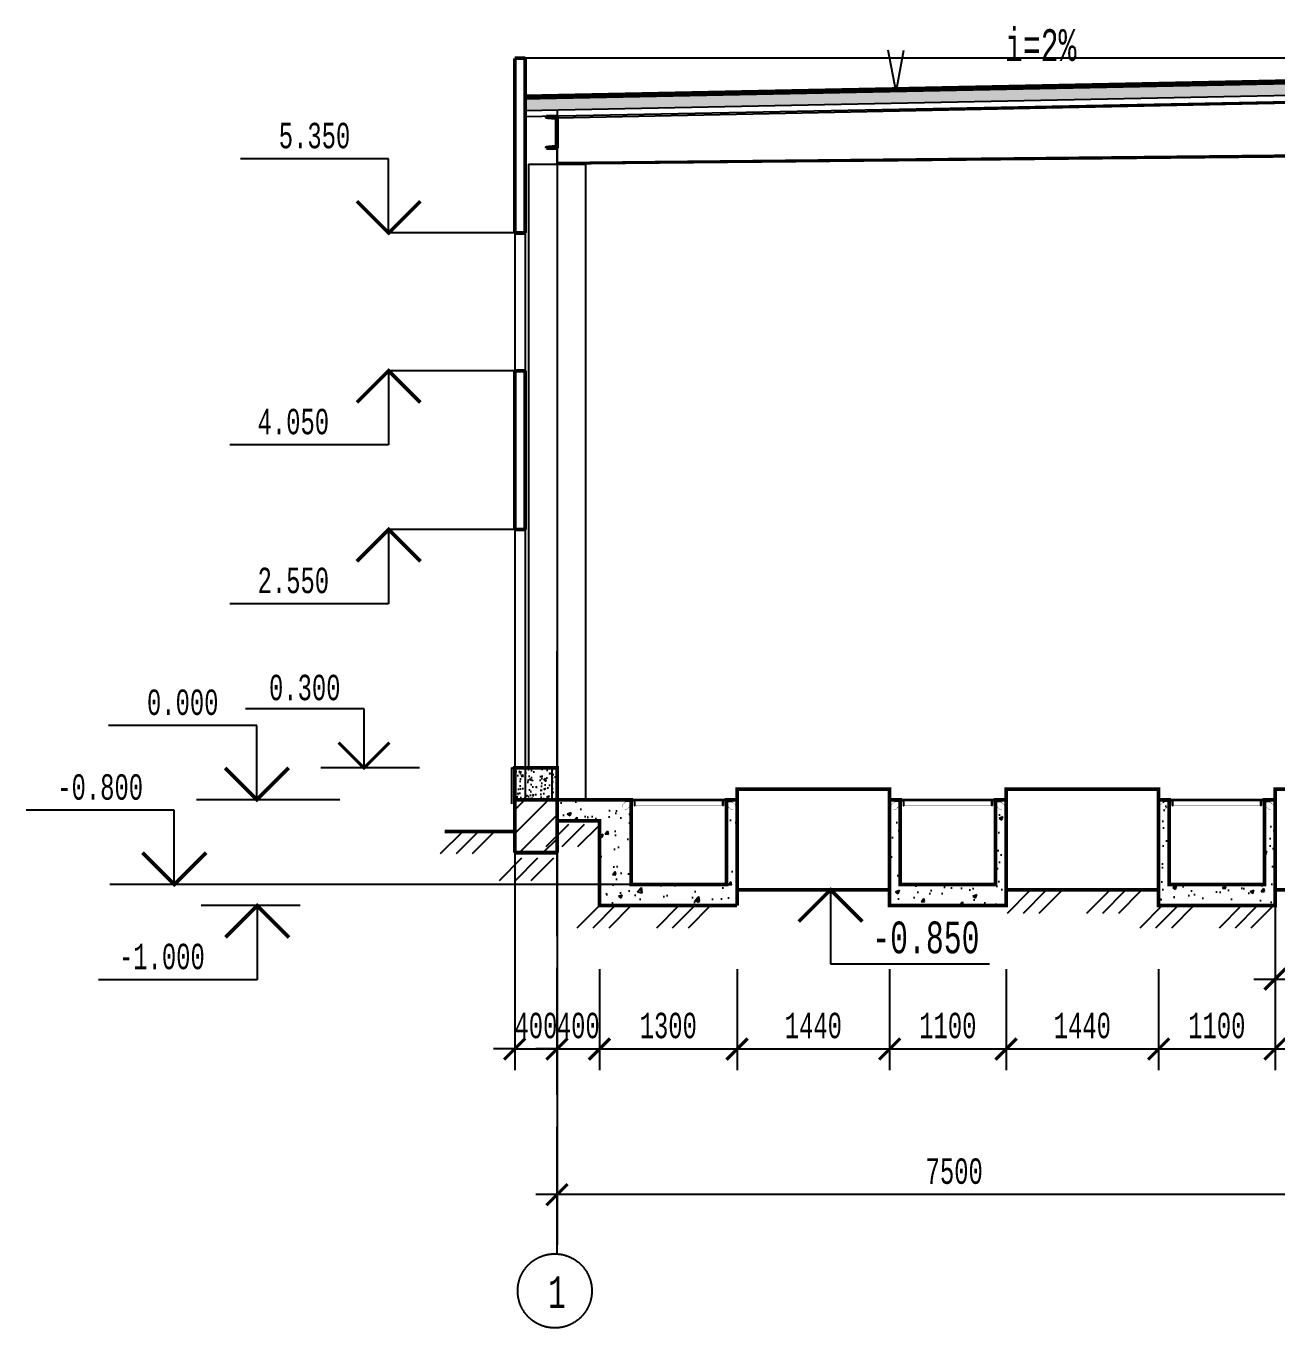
# Model space of a CAD drawing. Extents: x 419008 to 585152, y 366207 to 472224.
# Drawn here: x 561314 to 573127, y 434409 to 446700 of the extents above; entities that cross this region are included whole.
import ezdxf
from ezdxf.enums import TextEntityAlignment as Align

# ---------------------------------------------------------------- set-up
doc = ezdxf.new("R2010")
doc.units = 0
doc.header["$LTSCALE"] = 50
doc.header["$PDSIZE"] = -5
for name, pattern in [('ACAD_ISO04W100', [30, 24, -3, 0, -3]), ('CACHE', [0.375, 0.25, -0.125]), ('CONTINOUS', [16, 16, -1e-13])]:
    doc.linetypes.add(name, pattern=pattern)
doc.layers.get('0').update_dxf_attribs({"linetype": 'CONTINUOUS'})
doc.layers.get('Defpoints').update_dxf_attribs({"linetype": 'CONTINUOUS'})
for name, color, linetype in [('AXIS', 40, 'CONTINUOUS'), ('hatch', 251, 'CONTINUOUS'), ('WALL', 5, 'CONTINUOUS')]:
    doc.layers.add(name, color=color, linetype=linetype)
doc.styles.add('ST_1', font='monotxt.shx', dxfattribs={"width": 0.65, "height": 300})
doc.styles.add('ST_2', font='monotxt.shx', dxfattribs={"width": 0.65, "height": 240})
doc.styles.get("Standard").update_dxf_attribs({"font": 'monotxt.shx', "width": 0.65, "height": 300})
doc.dimstyles.get("Standard").update_dxf_attribs({"dimtxt": 300, "dimasz": 300, "dimexe": 2, "dimexo": 2, "dimgap": 0.09, "dimtad": 1, "dimdec": 0, "dimzin": 0, "dimdsep": 46, "dimtxsty": 'Standard', "dimcen": 0.09, "dimadec": 0, "dimazin": 0, "dimtfac": 1, "dimtdec": 0, "dimtofl": 0, "dimtmove": 0, "dimatfit": 3, "dimfxl": 1, "dimtolj": 1, "dimtzin": 0, "dimarcsym": 0})

# ---------------------------------------------------------------- blocks, each defined once
blk = doc.blocks.new('_ARCHTICK')
at = {"color": 0, "linetype": 'ByBlock', "const_width": 0.15}
blk.add_lwpolyline([(-0.5, -0.5), (0.5, 0.5)], dxfattribs=at)
blk = doc.blocks.new('*D72')
at = {"layer": 'AXIS', "color": 174, "linetype": 'Continuous', "lineweight": -2, "transparency": 16777216}
for p, q in [((566329, 435668), (566329, 435868)), ((573829, 435668), (573829, 435868)), ((574029, 435668), (566129, 435668))]:
    blk.add_line(p, q, dxfattribs=at)
at = {"layer": 'Defpoints', "color": 0, "linetype": 'Continuous', "transparency": 16777216}
for p in [(566329, 435668), (566329, 435668), (573829, 435668)]:
    blk.add_point(p, dxfattribs=at)
at = {"layer": 'AXIS', "color": 174, "linetype": 'Continuous', "lineweight": -2, "transparency": 16777216, "xscale": 200, "yscale": 200, "zscale": 200, "rotation": 180}
blk.add_blockref('_ARCHTICK', (566329, 435668), dxfattribs=at)
at = {"layer": 'AXIS', "color": 174, "linetype": 'Continuous', "lineweight": -2, "transparency": 16777216, "xscale": 200, "yscale": 200, "zscale": 200}
blk.add_blockref('_ARCHTICK', (573829, 435668), dxfattribs=at)
at = {"layer": 'AXIS', "color": 174, "linetype": 'Continuous', "transparency": 16777216, "insert": (570079, 435888), "char_height": 240, "attachment_point": 5, "style": 'ST_2'}
blk.add_mtext('\\A1;7500', dxfattribs=at)
blk = doc.blocks.new('o_3')
at = {"linetype": 'Continuous'}
for p, q in [((0, 0), (0, -7)), ((0, -7), (15, -7))]:
    blk.add_line(p, q, dxfattribs=at)
at = {"color": 7, "linetype": 'Continuous', "const_width": 0.35}
blk.add_lwpolyline([(-3, -3), (0, 0), (3, -3)], dxfattribs=at)
blk = doc.blocks.new('o_1')
at = {"linetype": 'Continuous'}
for p, q in [((0, 7), (14, 7)), ((0, 0), (0, 7))]:
    blk.add_line(p, q, dxfattribs=at)
at = {"color": 7, "linetype": 'Continuous', "const_width": 0.35}
blk.add_lwpolyline([(-3, 3), (0, 0), (3, 3)], dxfattribs=at)
blk = doc.blocks.new('A$C7C8A6784')
blk.add_hatch(color=244).paths.add_polyline_path([(-5, -10), (-5, -48, 0.414214), (-4, -50), (0, -50), (0, 0), (-50, 0), (-50, -4, 0.414214), (-48, -5), (-10, -5, -0.414214)])
at = {"color": 244}
blk.add_lwpolyline([(0, 0), (-50, 0), (-50, -4, 0.414214), (-48, -5), (-10, -5, -0.414214), (-5, -10), (-5, -48, 0.414214), (-4, -50), (0, -50)], format="xyb", close=True, dxfattribs=at)
at = {"color": 244, "const_width": 3}
blk.add_lwpolyline([(-84, -62), (-84, -46, -0.198912), (-81, -39), (-51, -10, -0.198912), (-44, -7), (-17, -7, -0.414214), (-7, -17), (-7, -44, -0.198912), (-10, -51), (-39, -81, -0.198912), (-46, -84), (-62, -84)], format="xyb", dxfattribs=at)
blk = doc.blocks.new('A$C4F106F65')
at = {"ltscale": 350}
for color, points in [(200, [(0, -4), (-950, -4), (-950, 0), (0, 0)]), (204, [(-895, -13.5), (-895, -52.5, 0.4142136), (-893.5, -54), (-890, -54), (-890, -4), (-940, -4), (-940, -7.5, 0.4142136), (-938.5, -9), (-899.5, -9, -0.4142136)]), (204, [(-50.5, -9), (-11.5, -9, 0.4142136), (-10, -7.5), (-10, -4), (-60, -4), (-60, -54), (-56.5, -54, 0.4142136), (-55, -52.5), (-55, -13.5, -0.4142136)])]:
    blk.add_hatch(color=color, dxfattribs=at).paths.add_polyline_path(points)
at = {"color": 200, "ltscale": 350}
blk.add_lwpolyline([(0, -4), (-950, -4), (-950, 0), (0, 0)], close=True, dxfattribs=at)
at = {"color": 204, "ltscale": 350}
for points in [[(-890, -4), (-940, -4), (-940, -7.5, 0.4142136), (-938.5, -9), (-899.5, -9, -0.4142136), (-895, -13.5), (-895, -52.5, 0.4142136), (-893.5, -54), (-890, -54)], [(-60, -4), (-10, -4), (-10, -7.5, -0.4142136), (-11.5, -9), (-50.5, -9, 0.4142136), (-55, -13.5), (-55, -52.5, -0.4142136), (-56.5, -54), (-60, -54)]]:
    blk.add_lwpolyline(points, format="xyb", close=True, dxfattribs=at)
at = {"color": 204, "linetype": 'CACHE', "ltscale": 350, "const_width": 2}
blk.add_lwpolyline([(-890, -9), (-60, -9)], dxfattribs=at)
at = {"color": 204, "ltscale": 350, "const_width": 2}
blk.add_lwpolyline([(-890, -54), (-60, -54)], dxfattribs=at)
blk = doc.blocks.new('*D96')
at = {"color": 174, "linetype": 'CONTINOUS', "lineweight": -2, "transparency": 16777216}
for p, q in [((565929, 439046), (565929, 436843)), ((566329, 439046), (566329, 436843)), ((565929, 437043), (565729, 437043)), ((565929, 437043), (566329, 437043)), ((566329, 437043), (566529, 437043))]:
    blk.add_line(p, q, dxfattribs=at)
at = {"layer": 'Defpoints', "color": 0, "linetype": 'CONTINOUS', "transparency": 16777216}
for p in [(565929, 439046), (566329, 439046), (566329, 437043)]:
    blk.add_point(p, dxfattribs=at)
at = {"color": 174, "linetype": 'CONTINOUS', "lineweight": -2, "transparency": 16777216, "xscale": 200, "yscale": 200, "zscale": 200}
blk.add_blockref('_ARCHTICK', (565929, 437043), dxfattribs=at)
at = {"color": 174, "linetype": 'CONTINOUS', "lineweight": -2, "transparency": 16777216, "xscale": 200, "yscale": 200, "zscale": 200, "rotation": 180}
blk.add_blockref('_ARCHTICK', (566329, 437043), dxfattribs=at)
at = {"color": 174, "linetype": 'CONTINOUS', "transparency": 16777216, "insert": (566129, 437263), "char_height": 240, "attachment_point": 5, "style": 'ST_2'}
blk.add_mtext('\\A1;400', dxfattribs=at)
blk = doc.blocks.new('*D97')
at = {"color": 174, "linetype": 'CONTINOUS', "lineweight": -2, "transparency": 16777216}
for p, q in [((566329, 439046), (566329, 436843)), ((566729, 437796), (566729, 436843)), ((566329, 437043), (566129, 437043)), ((566329, 437043), (566729, 437043)), ((566729, 437043), (566929, 437043))]:
    blk.add_line(p, q, dxfattribs=at)
at = {"layer": 'Defpoints', "color": 0, "linetype": 'CONTINOUS', "transparency": 16777216}
for p in [(566329, 439046), (566729, 437796), (566729, 437043)]:
    blk.add_point(p, dxfattribs=at)
at = {"color": 174, "linetype": 'CONTINOUS', "lineweight": -2, "transparency": 16777216, "xscale": 200, "yscale": 200, "zscale": 200}
blk.add_blockref('_ARCHTICK', (566329, 437043), dxfattribs=at)
at = {"color": 174, "linetype": 'CONTINOUS', "lineweight": -2, "transparency": 16777216, "xscale": 200, "yscale": 200, "zscale": 200, "rotation": 180}
blk.add_blockref('_ARCHTICK', (566729, 437043), dxfattribs=at)
at = {"color": 174, "linetype": 'CONTINOUS', "transparency": 16777216, "insert": (566529, 437263), "char_height": 240, "attachment_point": 5, "style": 'ST_2'}
blk.add_mtext('\\A1;400', dxfattribs=at)
blk = doc.blocks.new('*D98')
at = {"color": 174, "linetype": 'CONTINOUS', "lineweight": -2, "transparency": 16777216}
for p, q in [((566729, 437796), (566729, 436843)), ((568029, 437796), (568029, 436843)), ((566529, 437043), (568229, 437043))]:
    blk.add_line(p, q, dxfattribs=at)
at = {"layer": 'Defpoints', "color": 0, "linetype": 'CONTINOUS', "transparency": 16777216}
for p in [(566729, 437796), (568029, 437796), (568029, 437043)]:
    blk.add_point(p, dxfattribs=at)
at = {"color": 174, "linetype": 'CONTINOUS', "lineweight": -2, "transparency": 16777216, "xscale": 200, "yscale": 200, "zscale": 200, "rotation": 180}
blk.add_blockref('_ARCHTICK', (566729, 437043), dxfattribs=at)
at = {"color": 174, "linetype": 'CONTINOUS', "lineweight": -2, "transparency": 16777216, "xscale": 200, "yscale": 200, "zscale": 200}
blk.add_blockref('_ARCHTICK', (568029, 437043), dxfattribs=at)
at = {"color": 174, "linetype": 'CONTINOUS', "transparency": 16777216, "insert": (567379, 437263), "char_height": 240, "attachment_point": 5, "style": 'ST_2'}
blk.add_mtext('\\A1;1300', dxfattribs=at)
blk = doc.blocks.new('*D99')
at = {"color": 174, "linetype": 'CONTINOUS', "lineweight": -2, "transparency": 16777216}
for p, q in [((568029, 437796), (568029, 436843)), ((569469, 437796), (569469, 436843)), ((567829, 437043), (569669, 437043))]:
    blk.add_line(p, q, dxfattribs=at)
at = {"layer": 'Defpoints', "color": 0, "linetype": 'CONTINOUS', "transparency": 16777216}
for p in [(568029, 437796), (569469, 437796), (569469, 437043)]:
    blk.add_point(p, dxfattribs=at)
at = {"color": 174, "linetype": 'CONTINOUS', "lineweight": -2, "transparency": 16777216, "xscale": 200, "yscale": 200, "zscale": 200, "rotation": 180}
blk.add_blockref('_ARCHTICK', (568029, 437043), dxfattribs=at)
at = {"color": 174, "linetype": 'CONTINOUS', "lineweight": -2, "transparency": 16777216, "xscale": 200, "yscale": 200, "zscale": 200}
blk.add_blockref('_ARCHTICK', (569469, 437043), dxfattribs=at)
at = {"color": 174, "linetype": 'CONTINOUS', "transparency": 16777216, "insert": (568749, 437263), "char_height": 240, "attachment_point": 5, "style": 'ST_2'}
blk.add_mtext('\\A1;1440', dxfattribs=at)
blk = doc.blocks.new('*D100')
at = {"color": 174, "linetype": 'CONTINOUS', "lineweight": -2, "transparency": 16777216}
for p, q in [((569469, 437796), (569469, 436843)), ((570569, 437796), (570569, 436843)), ((569269, 437043), (570769, 437043))]:
    blk.add_line(p, q, dxfattribs=at)
at = {"layer": 'Defpoints', "color": 0, "linetype": 'CONTINOUS', "transparency": 16777216}
for p in [(569469, 437796), (570569, 437796), (570569, 437043)]:
    blk.add_point(p, dxfattribs=at)
at = {"color": 174, "linetype": 'CONTINOUS', "lineweight": -2, "transparency": 16777216, "xscale": 200, "yscale": 200, "zscale": 200, "rotation": 180}
blk.add_blockref('_ARCHTICK', (569469, 437043), dxfattribs=at)
at = {"color": 174, "linetype": 'CONTINOUS', "lineweight": -2, "transparency": 16777216, "xscale": 200, "yscale": 200, "zscale": 200}
blk.add_blockref('_ARCHTICK', (570569, 437043), dxfattribs=at)
at = {"color": 174, "linetype": 'CONTINOUS', "transparency": 16777216, "insert": (570019, 437263), "char_height": 240, "attachment_point": 5, "style": 'ST_2'}
blk.add_mtext('\\A1;1100', dxfattribs=at)
blk = doc.blocks.new('*D101')
at = {"color": 174, "linetype": 'CONTINOUS', "lineweight": -2, "transparency": 16777216}
for p, q in [((570569, 437796), (570569, 436843)), ((572009, 437796), (572009, 436843)), ((570369, 437043), (572209, 437043))]:
    blk.add_line(p, q, dxfattribs=at)
at = {"layer": 'Defpoints', "color": 0, "linetype": 'CONTINOUS', "transparency": 16777216}
for p in [(570569, 437796), (572009, 437796), (572009, 437043)]:
    blk.add_point(p, dxfattribs=at)
at = {"color": 174, "linetype": 'CONTINOUS', "lineweight": -2, "transparency": 16777216, "xscale": 200, "yscale": 200, "zscale": 200, "rotation": 180}
blk.add_blockref('_ARCHTICK', (570569, 437043), dxfattribs=at)
at = {"color": 174, "linetype": 'CONTINOUS', "lineweight": -2, "transparency": 16777216, "xscale": 200, "yscale": 200, "zscale": 200}
blk.add_blockref('_ARCHTICK', (572009, 437043), dxfattribs=at)
at = {"color": 174, "linetype": 'CONTINOUS', "transparency": 16777216, "insert": (571289, 437263), "char_height": 240, "attachment_point": 5, "style": 'ST_2'}
blk.add_mtext('\\A1;1440', dxfattribs=at)
blk = doc.blocks.new('*D102')
at = {"color": 174, "linetype": 'CONTINOUS', "lineweight": -2, "transparency": 16777216}
for p, q in [((572009, 437796), (572009, 436843)), ((573109, 437796), (573109, 436843)), ((571809, 437043), (573309, 437043))]:
    blk.add_line(p, q, dxfattribs=at)
at = {"layer": 'Defpoints', "color": 0, "linetype": 'CONTINOUS', "transparency": 16777216}
for p in [(572009, 437796), (573109, 437796), (573109, 437043)]:
    blk.add_point(p, dxfattribs=at)
at = {"color": 174, "linetype": 'CONTINOUS', "lineweight": -2, "transparency": 16777216, "xscale": 200, "yscale": 200, "zscale": 200, "rotation": 180}
blk.add_blockref('_ARCHTICK', (572009, 437043), dxfattribs=at)
at = {"color": 174, "linetype": 'CONTINOUS', "lineweight": -2, "transparency": 16777216, "xscale": 200, "yscale": 200, "zscale": 200}
blk.add_blockref('_ARCHTICK', (573109, 437043), dxfattribs=at)
at = {"color": 174, "linetype": 'CONTINOUS', "transparency": 16777216, "insert": (572559, 437263), "char_height": 240, "attachment_point": 5, "style": 'ST_2'}
blk.add_mtext('\\A1;1100', dxfattribs=at)
blk = doc.blocks.new('*D103')
at = {"color": 174, "linetype": 'CONTINOUS', "lineweight": -2, "transparency": 16777216}
for p, q in [((573109, 437796), (573109, 436843)), ((574549, 437796), (574549, 436843)), ((572909, 437043), (574749, 437043))]:
    blk.add_line(p, q, dxfattribs=at)
at = {"layer": 'Defpoints', "color": 0, "linetype": 'CONTINOUS', "transparency": 16777216}
for p in [(573109, 437796), (574549, 437796), (574549, 437043)]:
    blk.add_point(p, dxfattribs=at)
at = {"color": 174, "linetype": 'CONTINOUS', "lineweight": -2, "transparency": 16777216, "xscale": 200, "yscale": 200, "zscale": 200, "rotation": 180}
blk.add_blockref('_ARCHTICK', (573109, 437043), dxfattribs=at)
at = {"color": 174, "linetype": 'CONTINOUS', "lineweight": -2, "transparency": 16777216, "xscale": 200, "yscale": 200, "zscale": 200}
blk.add_blockref('_ARCHTICK', (574549, 437043), dxfattribs=at)
at = {"color": 174, "linetype": 'CONTINOUS', "transparency": 16777216, "insert": (573829, 437263), "char_height": 240, "attachment_point": 5, "style": 'ST_2'}
blk.add_mtext('\\A1;1440', dxfattribs=at)
blk = doc.blocks.new('*D110')
at = {"color": 174, "linetype": 'CONTINOUS', "lineweight": -2, "transparency": 16777216}
for p, q in [((573109, 439496), (573109, 437503)), ((573829, 439496), (573829, 437503)), ((572909, 437703), (574029, 437703))]:
    blk.add_line(p, q, dxfattribs=at)
at = {"layer": 'Defpoints', "color": 0, "linetype": 'CONTINOUS', "transparency": 16777216}
for p in [(573109, 439496), (573829, 439496), (573829, 437703)]:
    blk.add_point(p, dxfattribs=at)
at = {"color": 174, "linetype": 'CONTINOUS', "lineweight": -2, "transparency": 16777216, "xscale": 200, "yscale": 200, "zscale": 200, "rotation": 180}
blk.add_blockref('_ARCHTICK', (573109, 437703), dxfattribs=at)
at = {"color": 174, "linetype": 'CONTINOUS', "lineweight": -2, "transparency": 16777216, "xscale": 200, "yscale": 200, "zscale": 200}
blk.add_blockref('_ARCHTICK', (573829, 437703), dxfattribs=at)
at = {"color": 174, "linetype": 'CONTINOUS', "transparency": 16777216, "insert": (573469, 437923), "char_height": 240, "attachment_point": 5, "style": 'ST_2'}
blk.add_mtext('\\A1;720', dxfattribs=at)

msp = doc.modelspace()

# ---------------------------------------------------------------- hatches: boundary and pattern name
at = {"linetype": 'CONTINOUS'}
h = msp.add_hatch(dxfattribs=at)
h.set_pattern_fill('AR-SAND', color=256, scale=300, style=0)
h.set_pattern_definition([(37.5, (314160.44, 388212.3), (-18.898, 578.0471), [0, -456, 0, -510, 0, -487.5]), (7.5, (314160.44, 388212.3), (530.933, 846.6438), [0, -246, 0, -411, 0, -157.5]), (327.5, (313791.44, 388212.3), (934.2426, 1.6977), [0, -150, 0, -540, 0, -705]), (317.5, (313791.44, 388212.3), (901.838, 263.3027), [0, -75, 0, -354, 0, -405])])
h.paths.add_polyline_path([(566328.6, 439396.4), (566328.6, 439696.4), (565928.6, 439696.4), (565928.6, 439396.4)])
h = msp.add_hatch(dxfattribs=at)
h.set_pattern_fill('AR-CONC', color=256, scale=20, style=0)
h.set_pattern_definition([(50, (314160.44, 388212.28), (143.452037, -12.550427), [15, -165]), (355, (314160.44, 388212.28), (-27.75027, 150.43843), [12, -132]), (100.4514, (314172.4, 388211.23), (115.70188, 137.88791), [12.74804, -140.22842]), (46.1842, (314160.44, 388252.28), (213.44821, -33.1038), [22.5, -247.5]), (96.6356, (314178.23, 388249.52), (186.93254, 194.82357), [19.12206, -210.3426]), (351.1842, (314160.44, 388252.28), (186.93239, 194.82372), [18, -198]), (21, (314180.44, 388242.28), (119.38141, -80.52378), [15, -165]), (326, (314180.44, 388242.28), (48.66307, 145.03001), [12, -132]), (71.4514, (314190.39, 388235.57), (168.044526, 64.5061), [12.74804, -140.22842]), (37.5, (314160.44, 388212.277), (2.431971, 66.578771), [0, -130.4, 0, -134, 0, -132.5]), (7.5, (314160.44, 388212.28), (52.613907, 78.882342), [0, -76.4, 0, -127.4, 0, -50.5]), (327.5, (314115.84, 388212.277), (106.764487, -4.510974), [0, -50, 0, -156, 0, -207]), (317.5, (314095.84, 388212.28), (116.637234, 20.020996), [0, -65, 0, -103.6, 0, -147])])
h.paths.add_polyline_path([(565928.6, 439696.4), (565928.6, 439396.4), (566328.6, 439396.4), (566328.6, 439696.4)])
h = msp.add_hatch(dxfattribs=at)
h.set_pattern_fill('ANSI31', color=256, scale=50, style=0)
h.set_pattern_definition([(45, (312282.83, 400058.87), (-112.2532, 112.2532), [])])
h.paths.add_polyline_path([(565928.6, 439396.4), (565928.6, 438896.4), (566328.6, 438896.4), (566328.6, 439396.4)])
h = msp.add_hatch(dxfattribs=at)
h.set_pattern_fill('AR-CONC', color=256, scale=2, style=0)
h.set_pattern_definition([(50, (312282.83, 400058.87), (364.36934, -31.87817), [38.1, -419.1]), (355, (312282.83, 400058.87), (-70.48565, 382.1133), [30.48, -335.28]), (100.451, (312313.2, 400056.2), (293.885, 350.23338), [32.38, -356.18]), (46.1842, (312282.83, 400160.47), (542.1581, -84.08466), [57.15, -628.65]), (96.6356, (312328, 400153.46), (474.8085, 494.8511), [48.57, -534.27]), (351.184, (312282.83, 400160.47), (474.8092, 494.8502), [45.72, -502.92]), (21, (312333.63, 400135.07), (303.22976, -204.53104), [38.1, -419.1]), (326, (312333.63, 400135.07), (123.60406, 368.37593), [30.48, -335.28]), (71.4514, (312358.9, 400118.02), (426.833, 163.8457), [32.38, -356.18]), (37.5, (312282.83, 400058.87), (6.177207, 169.11008), [0, -331.216, 0, -340.36, 0, -336.55]), (7.5, (312282.83, 400058.87), (133.63933, 200.36115), [0, -194.056, 0, -323.596, 0, -128.27]), (327.5, (312169.55, 400058.87), (271.18119, -11.45749), [0, -127, 0, -396.24, 0, -525.78]), (317.5, (312118.75, 400058.87), (296.25836, 50.85298), [0, -165.1, 0, -263.144, 0, -373.38])])
h.paths.add_polyline_path([(567028.6, 439337.4), (567023.6, 439337.4), (567023.6, 439377.9, 0.4142136), (567019.1, 439382.4), (566978.6, 439382.4), (566978.6, 439387.4), (567013.6, 439387.4), (567013.6, 439392.4), (567003.6, 439392.4), (567003.6, 439396.4), (566328.6, 439396.4), (566328.6, 439196.4), (566728.6, 439196.4), (566728.6, 438596.4), (567028.6, 438596.4), (567028.6, 439196.4)])
h.paths.add_polyline_path([(568028.6, 439396.4), (567953.6, 439396.4), (567953.6, 439392.4), (567943.6, 439392.4), (567943.6, 439387.4), (567978.6, 439387.4), (567978.6, 439382.4), (567938.1, 439382.4, 0.4142136), (567933.6, 439377.9), (567933.6, 439337.4), (567928.6, 439337.4), (567928.6, 438596.4), (567028.6, 438596.4), (566728.6, 438596.4), (566728.6, 438396.4), (568028.6, 438396.4)])
h.paths.add_polyline_path([(569568.6, 439337.4), (569563.6, 439337.4), (569563.6, 439377.9, 0.4142136), (569559.1, 439382.4), (569518.6, 439382.4), (569518.6, 439387.4), (569553.6, 439387.4), (569553.6, 439392.4), (569543.6, 439392.4), (569543.6, 439396.4), (569468.6, 439396.4), (569468.6, 438396.4), (570468.6, 438396.4), (570568.6, 438396.4), (570568.6, 439396.4), (570493.6, 439396.4), (570493.6, 439392.4), (570483.6, 439392.4), (570483.6, 439387.4), (570518.6, 439387.4), (570518.6, 439382.4), (570478.1, 439382.4, 0.4142136), (570473.6, 439377.9), (570473.6, 439337.4), (570468.6, 439337.4), (570468.6, 438596.4), (569568.6, 438596.4)])
h.paths.add_polyline_path([(573108.6, 439396.4), (573058.6, 439396.4), (573058.6, 439378.9), (573092.5, 439345), (573092.5, 439340.9, 0.1989124), (573089.5, 439348), (573060, 439377.5, 0.1989124), (573053, 439380.4), (573025.6, 439380.4, 0.4142136), (573015.6, 439370.4), (573015.6, 439343, 0.1989124), (573018.5, 439336), (573051, 439303.5), (573055.1, 439303.5, -0.1989124), (573048, 439306.5), (573017.1, 439337.4), (573008.6, 439337.4), (573008.6, 438596.4), (572108.6, 438596.4), (572108.6, 439337.4), (572100.1, 439337.4), (572066.2, 439303.5), (572062.1, 439303.5, 0.1989124), (572069.2, 439306.5), (572098.7, 439336, 0.1989124), (572101.6, 439343), (572101.6, 439370.4, 0.4142136), (572091.6, 439380.4), (572064.2, 439380.4, 0.1989124), (572057.2, 439377.5), (572024.7, 439345), (572024.7, 439340.9, -0.1989124), (572027.7, 439348), (572058.6, 439378.9), (572058.6, 439396.4), (572008.6, 439396.4), (572008.6, 438396.4), (572108.6, 438396.4), (573008.6, 438396.4), (573108.6, 438396.4)])
at = {"layer": 'hatch'}
h = msp.add_hatch(dxfattribs=at)
h.set_pattern_fill('AR-CONC', color=256, style=0)
h.set_pattern_definition([(50, (-46605.11, 756438.42), (182.18467, -15.939086), [19.05, -209.55]), (355, (-46605.11, 756438.42), (-35.242826, 191.056643), [15.24, -167.64]), (100.451, (-46589.93, 756437.1), (146.9425, 175.11669), [16.19, -178.09]), (46.1842, (-46605.11, 756489.22), (271.07904, -42.04233), [28.575, -314.325]), (96.6356, (-46582.52, 756485.72), (237.40423, 247.42556), [24.285, -267.135]), (351.184, (-46605.1, 756489.22), (237.40461, 247.42512), [22.86, -251.46]), (21, (-46579.71, 756476.52), (151.61488, -102.26552), [19.05, -209.55]), (326, (-46579.71, 756476.52), (61.80203, 184.187966), [15.24, -167.64]), (71.4514, (-46567.08, 756468), (213.41649, 81.922858), [16.19, -178.09]), (37.5, (-46605.113, 756438.42), (3.088603, 84.555039), [0, -165.608, 0, -170.18, 0, -168.275]), (7.5, (-46605.11, 756438.42), (66.819663, 100.180575), [0, -97.028, 0, -161.798, 0, -64.135]), (327.5, (-46661.755, 756438.42), (135.590595, -5.728744), [0, -63.5, 0, -198.12, 0, -262.89]), (317.5, (-46687.16, 756438.42), (148.129181, 25.426491), [0, -82.55, 0, -131.572, 0, -186.69])])
h.paths.add_polyline_path([(566028.6, 445901.9), (573829.7, 446057.7), (581628.6, 445901.9), (581628.6, 446028.9), (573828.6, 446184.8), (566028.6, 446028.9)])

# ---------------------------------------------------------------- linework, layer by layer
at = {"color": 7, "linetype": 'Continuous'}
for p, q in [((565928.6, 444746.4), (564738.4, 444746.4)), ((565928.6, 443446.4), (564738.4, 443446.4)), ((565928.6, 441946.4), (564738.4, 441946.4)), ((565028.9, 439696.4), (564096.6, 439696.4)), ((564188.6, 439396.4), (562923.8, 439396.4)), ((564278.9, 439396.4), (563728.9, 439396.4))]:
    msp.add_line(p, q, dxfattribs=at)
at = {"linetype": 'CONTINOUS'}
for p, q in [((566435.2, 439162.2), (566223.1, 438950.1)), ((566585.2, 439162.2), (566373.1, 438950.1)), ((566735.2, 439162.2), (566523.1, 438950.1)), ((565438.1, 439096.4), (565226, 438884.3)), ((565588.1, 439096.4), (565376, 438884.3)), ((565738.1, 439096.4), (565526, 438884.3)), ((565993.7, 438843.5), (565781.6, 438631.4)), ((566143.7, 438843.5), (565931.6, 438631.4)), ((566293.7, 438843.5), (566081.6, 438631.4)), ((567028.6, 438596.4), (562106.4, 438596.4)), ((570791.4, 438535.4), (570579.2, 438323.3)), ((570941.4, 438535.4), (570729.2, 438323.3)), ((571091.4, 438535.4), (570879.2, 438323.3)), ((571541.4, 438535.4), (571329.2, 438323.3)), ((571691.4, 438535.4), (571479.2, 438323.3)), ((571841.4, 438535.4), (571629.2, 438323.3)), ((563902.5, 438396.4), (562969.6, 438396.4)), ((566728.6, 438396.4), (566516.5, 438184.3)), ((566878.6, 438396.4), (566666.5, 438184.3)), ((567028.6, 438396.4), (566816.5, 438184.3)), ((567478.6, 438396.4), (567266.5, 438184.3)), ((567628.6, 438396.4), (567416.5, 438184.3)), ((567778.6, 438396.4), (567566.5, 438184.3)), ((572043.1, 438396.4), (571831, 438184.3)), ((572193.1, 438396.4), (571981, 438184.3)), ((572343.1, 438396.4), (572131, 438184.3)), ((572793.1, 438396.4), (572581, 438184.3)), ((572943.1, 438396.4), (572731, 438184.3)), ((573093.1, 438396.4), (572881, 438184.3))]:
    msp.add_line(p, q, dxfattribs=at)
at = {"color": 7, "linetype": 'Continuous', "const_width": 35}
msp.add_lwpolyline([(565928.6, 438896.4), (565928.6, 439696.4), (566328.6, 439696.4), (566328.6, 438896.4)], dxfattribs=at)
at = {"linetype": 'CONTINOUS', "const_width": 35}
for points in [[(565928.6, 439396.4), (567028.6, 439396.4), (567028.6, 439196.4), (567028.6, 439196.4), (567028.6, 438596.4), (567928.6, 438596.4), (567928.6, 439396.4), (568028.6, 439396.4), (568028.6, 438396.4)], [(565928.6, 439396.4), (566328.6, 439396.4)], [(568028.6, 439496.4), (568028.6, 438546.4), (569468.6, 438546.4), (569468.6, 439496.4), (568028.6, 439496.4)], [(570468.6, 438596.4), (569568.6, 438596.4), (569568.6, 439396.4), (569468.6, 439396.4), (569468.6, 438396.4), (570468.6, 438396.4), (570568.6, 438396.4), (570568.6, 439396.4), (570468.6, 439396.4), (570468.6, 438596.4)], [(572008.6, 439496.4), (572008.6, 438546.4), (570568.6, 438546.4), (570568.6, 439496.4), (572008.6, 439496.4)], [(573008.6, 438396.4), (573108.6, 438396.4), (573108.6, 439396.4), (573008.6, 439396.4), (573008.6, 438596.4), (572108.6, 438596.4), (572108.6, 439396.4), (572008.6, 439396.4), (572008.6, 438396.4), (572108.6, 438396.4)], [(573108.6, 439496.4), (573108.6, 438546.4), (574548.6, 438546.4), (574548.6, 439496.4), (573108.6, 439496.4)], [(568028.6, 438396.4), (566728.6, 438396.4), (566728.6, 439196.4), (566328.6, 439196.4)], [(565928.6, 439096.4), (565266.8, 439096.4)], [(565928.6, 438896.4), (566328.6, 438896.4)], [(573008.6, 438396.4), (572108.6, 438396.4)]]:
    msp.add_lwpolyline(points, dxfattribs=at)
at = {"linetype": 'CONTINOUS'}
msp.add_circle((566307.2, 434759.3), 350, dxfattribs=at)
at = {"layer": 'AXIS'}
msp.add_line((566328.6, 445903.4), (566328.6, 435193.6), dxfattribs=at)
at = {"layer": 'AXIS', "color": 4, "linetype": 'ACAD_ISO04W100'}
msp.add_line((566328.6, 435108.6), (566328.6, 440797.7), dxfattribs=at)
at = {"layer": 'WALL', "linetype": 'Continuous'}
for q in [(569455.5, 446471.5), (569603.9, 446471.5)]:
    msp.add_line((569529.7, 446077.8), q, dxfattribs=at)
at = {"layer": 'WALL'}
for p, q in [((566028.6, 445901.9), (573827.5, 446057.7)), ((566028.6, 445844.8), (573828.6, 446000.7)), ((566328.7, 445834.5), (573828.6, 445986.5)), ((566328.6, 445396.4), (566328.6, 445846.4)), ((566328.5, 445412.9), (573828.6, 445487.9)), ((566328.6, 445398.7), (573828.6, 445473.7)), ((566058.6, 445396.4), (566058.6, 439696.4)), ((566058.6, 445396.4), (566598.6, 445396.4)), ((566598.6, 445396.4), (566598.6, 439396.4)), ((565928.6, 444746.4), (565928.6, 443446.4)), ((566028.6, 444746.4), (566028.6, 443446.4)), ((565928.6, 441946.4), (565928.6, 439396.4)), ((566028.6, 441946.4), (566028.6, 439396.4))]:
    msp.add_line(p, q, dxfattribs=at)
for points, const_width in [([(565928.6, 446396.4), (565928.6, 444746.4)], 35), ([(565928.6, 446396.4), (566028.6, 446396.4)], 35), ([(566028.6, 446396.4), (566028.6, 444746.4)], 35), ([(566028.6, 446028.9), (573828.6, 446184.8)], 50), ([(566328.6, 445846.4), (566228.6, 445846.4)], 35), ([(566228.6, 445846.4), (566228.6, 445844.1)], 35), ([(566233.2, 445839.1), (566311.1, 445832.3)], 35), ([(566322.1, 445572.5), (566322.1, 445820.3)], 35), ([(566328.6, 445546.4), (566328.6, 445846.4)], 35), ([(566228.6, 445548.7), (566228.6, 445546.4)], 35), ([(566228.6, 445546.4), (566328.6, 445546.4)], 35), ([(566233.2, 445553.7), (566311.1, 445560.5)], 35), ([(565928.6, 444746.4), (566028.6, 444746.4)], 35), ([(565928.6, 443446.4), (565928.6, 441946.4)], 35), ([(565928.6, 443446.4), (566028.6, 443446.4)], 35), ([(566028.6, 443446.4), (566028.6, 441946.4)], 35), ([(566028.6, 441946.4), (565928.6, 441946.4)], 35), ([(565928.6, 441946.4), (566028.6, 441946.4)], 35)]:
    msp.add_lwpolyline(points, dxfattribs=dict(at, const_width=const_width))
for points in [[(581628.6, 446396.4), (566028.6, 446396.4)], [(565898.6, 439696.4), (565928.6, 439696.4)], [(565898.6, 439696.4), (565898.6, 439356.4)], [(566028.6, 439696.4), (566278.6, 439696.4)], [(566278.6, 439696.4), (566278.6, 439396.4)]]:
    msp.add_lwpolyline(points, dxfattribs=at)
msp.add_lwpolyline([(571728.7, 446304, 0, 0, 0), (570297.5, 446275.4, 120, 0, 0), (569797.6, 446265.4, 0, 0, 0)], format="xyseb", dxfattribs=at)
at = {"layer": 'WALL', "const_width": 35}
for points in [[(566233.2, 445839.1, -0.3888787), (566228.6, 445844.1)], [(566311.1, 445832.3, -0.3888787), (566322.1, 445820.3)], [(566228.6, 445548.7, -0.3888787), (566233.2, 445553.7)], [(566322.1, 445572.5, -0.3888787), (566311.1, 445560.5)]]:
    msp.add_lwpolyline(points, format="xyb", dxfattribs=at)

# ---------------------------------------------------------------- block references
at = {"color": 7, "linetype": 'Continuous'}
for name, p, xscale, yscale, zscale in [('o_1', (564738.4, 444746.4), -100, 100, 100), ('o_3', (564738.4, 443446.4), -100, 100, 100), ('o_3', (564738.4, 441946.4), -100, 100, 100), ('o_1', (564506.4, 439695.6), -80, 80, 80), ('o_1', (563494, 439396.4), -100, 100, 100), ('o_1', (562714.3, 438596.4), -100, 100, 100), ('o_3', (563497.1, 438396.4), -100, 100, 100)]:
    msp.add_blockref(name, p, dxfattribs=dict(at, xscale=xscale, yscale=yscale, zscale=zscale))
at = {"xscale": -1, "rotation": 270}
for p in [(567028.6, 439387.4), (569568.6, 439387.4), (572108.6, 439387.4)]:
    msp.add_blockref('A$C7C8A6784', p, dxfattribs=at)
at = {"ltscale": 350, "xscale": -1}
for p in [(567003.6, 439396.4), (569543.6, 439396.4), (572083.6, 439396.4)]:
    msp.add_blockref('A$C4F106F65', p, dxfattribs=at)
at = {"rotation": 90}
for p in [(567928.6, 439387.4), (570468.6, 439387.4), (573008.6, 439387.4)]:
    msp.add_blockref('A$C7C8A6784', p, dxfattribs=at)
at = {"linetype": 'CONTINOUS', "xscale": 100, "yscale": 100, "zscale": 100}
msp.add_blockref('o_3', (568911.4, 438546.4), dxfattribs=at)

# ---------------------------------------------------------------- texts
at = {"color": 7, "linetype": 'Continuous', "style": 'ST_1', "width": 0.65}
for s, p in [('5.350', (564038.4, 445546.4)), ('4.050', (563838.4, 442846.4)), ('2.550', (563838.4, 441346.4)), ('0.300', (563946.4, 440335.6)), ('0.000', (562794, 440196.4)), ('-0.800', (562014.3, 439396.4)), ('-1.000', (562597.1, 437796.4))]:
    msp.add_text(s, height=240, dxfattribs=at).set_placement(p, align=Align.CENTER)
at = {"linetype": 'CONTINOUS', "style": 'ST_1', "width": 0.65}
msp.add_text('-0.850', height=300, dxfattribs=at).set_placement((569811.4, 437946.4), align=Align.CENTER)
msp.add_text('1', height=300, dxfattribs=at).set_placement((566243.4, 434598))
at = {"layer": 'WALL', "style": 'ST_1', "width": 0.65}
msp.add_text('i=2%', height=300, dxfattribs=at).set_placement((570558.2, 446370.2))

# ---------------------------------------------------------------- dimensions: what is measured, and where the dimension line sits
at = {"linetype": 'CONTINOUS'}
for base, p1, p2, picture, middle in [((573828.6, 437702.9), (573108.6, 439496.4), (573828.6, 439496.4), '*D110', (573468.6, 437922.9)), ((566328.6, 437043.3), (565928.6, 439046.1), (566328.6, 439046.1), '*D96', (566128.6, 437263.3)), ((566728.6, 437043.3), (566328.6, 439046.1), (566728.6, 437796.1), '*D97', (566528.6, 437263.3)), ((568028.6, 437043.3), (566728.6, 437796.1), (568028.6, 437796.1), '*D98', (567378.6, 437263.3)), ((569468.6, 437043.3), (568028.6, 437796.1), (569468.6, 437796.1), '*D99', (568748.6, 437263.3)), ((570568.6, 437043.3), (569468.6, 437796.1), (570568.6, 437796.1), '*D100', (570018.6, 437263.3)), ((572008.6, 437043.3), (570568.6, 437796.1), (572008.6, 437796.1), '*D101', (571288.6, 437263.3)), ((573108.6, 437043.3), (572008.6, 437796.1), (573108.6, 437796.1), '*D102', (572558.6, 437263.3)), ((574548.6, 437043.3), (573108.6, 437796.1), (574548.6, 437796.1), '*D103', (573828.6, 437263.3))]:
    dim = msp.add_linear_dim(base=base, p1=p1, p2=p2, dimstyle='Standard', override={"dimscale": 100, "dimtxt": 225, "dimasz": 2, "dimexo": 0, "dimgap": 1, "dimtxsty": 'ST_2', "dimblk1": 'ARCHTICK', "dimblk2": 'ARCHTICK', "dimsah": 1, "dimcen": 3, "dimdle": 2, "dimclrd": 174, "dimclre": 174, "dimclrt": 174, "dimadec": 2, "dimtix": 1, "dimtofl": 1, "dimtmove": 2, "dimldrblk": 'ARCHTICK'}, dxfattribs=at)
    dim.commit()
    dim.dimension.update_dxf_attribs({"geometry": picture, "text_midpoint": middle})
at = {"layer": 'AXIS', "linetype": 'Continuous'}
dim = msp.add_aligned_dim(p1=(573828.6, 435668), p2=(566328.6, 435668), distance=0, dimstyle='Standard', override={"dimscale": 100, "dimtxt": 225, "dimasz": 2, "dimexo": 0, "dimgap": 1, "dimtxsty": 'ST_2', "dimblk1": 'ARCHTICK', "dimblk2": 'ARCHTICK', "dimsah": 1, "dimcen": 3, "dimdle": 2, "dimclrd": 174, "dimclre": 174, "dimclrt": 174, "dimadec": 2, "dimtix": 1, "dimtofl": 1, "dimtmove": 2, "dimldrblk": 'ARCHTICK'}, dxfattribs=at)
dim.commit()
dim.dimension.update_dxf_attribs({"geometry": '*D72', "text_midpoint": (570078.6, 435888)})

doc.saveas('drawing.dxf')
